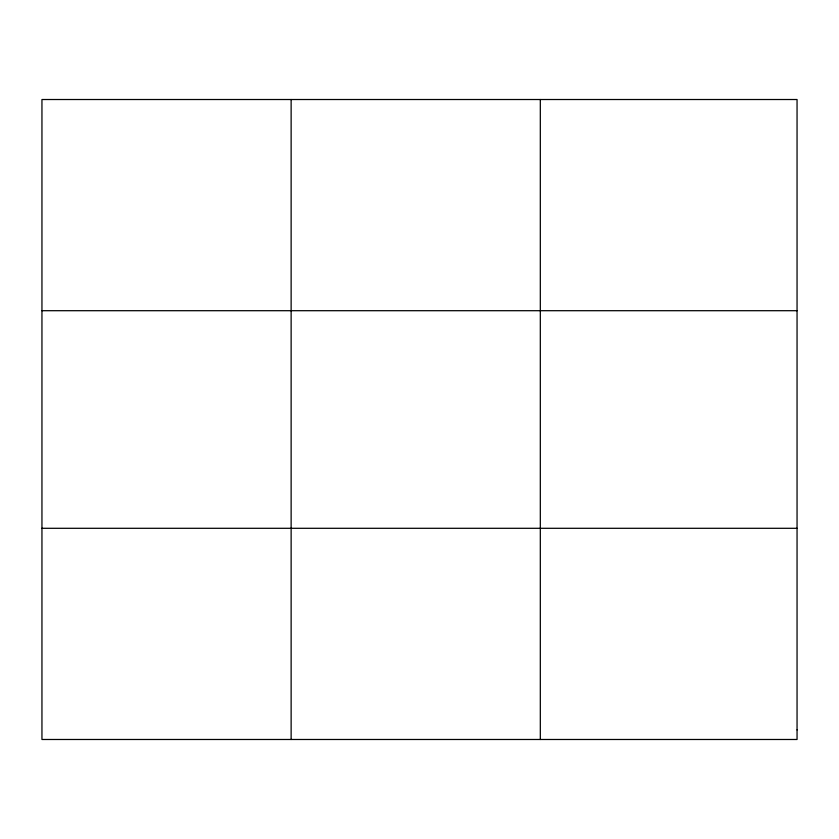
<?xml version="1.0" encoding="UTF-8"?>
<svg xmlns="http://www.w3.org/2000/svg" width="839" height="839" viewBox="0 0 839 839"><rect width="100%" height="100%" fill="white"/><g stroke="black" fill="none" stroke-linecap="round" stroke-linejoin="round"><path stroke-width="1.26" d="M291.133 739.484L291.133 99.516M540.316 739.484L540.316 99.516M41.95 310.703L797.05 310.703M41.95 528.297L797.05 528.297M797.05 729.888L797.05 739.484L41.95 739.484L41.95 99.516L797.05 99.516L797.05 729.888"/></g></svg>
